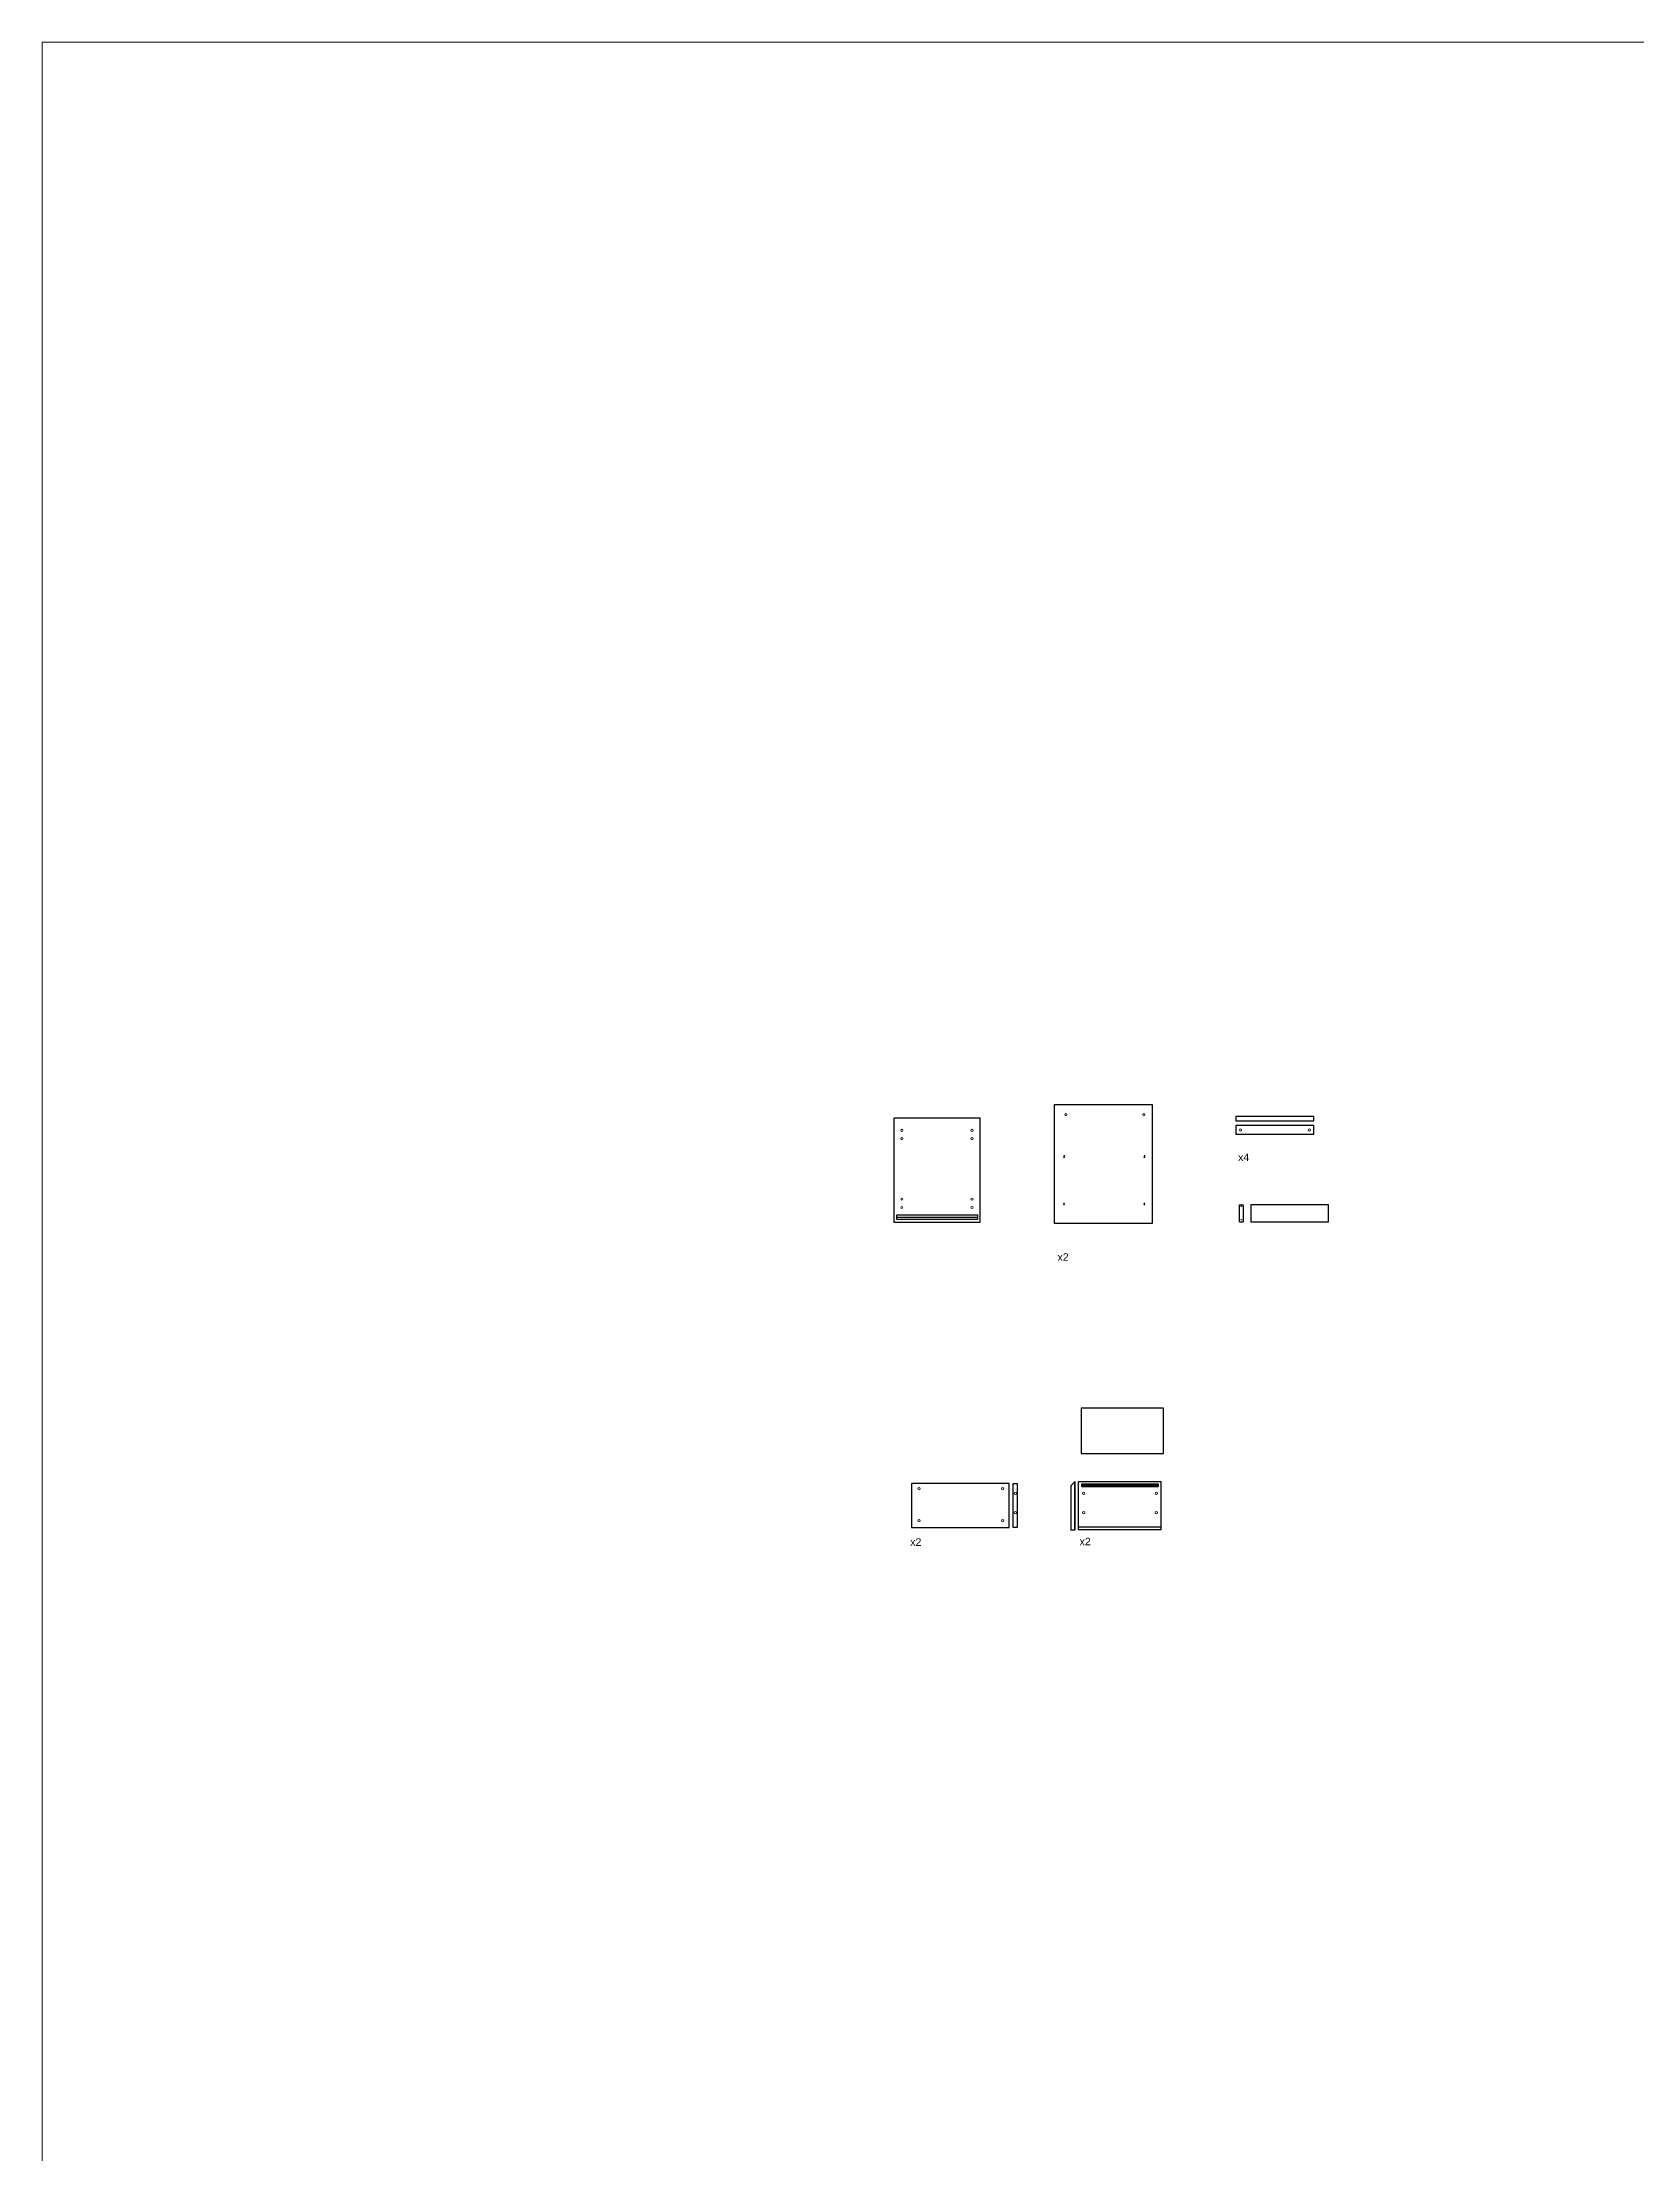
# Model space of a CAD drawing. Header units: millimetres. Extents: x -7060 to 18077, y -1 to 18752.
# Drawn here: x -7060 to 312, y 8989 to 18752 of the extents above; entities that cross this region are included whole.
import ezdxf

# ---------------------------------------------------------------- set-up
doc = ezdxf.new("R2010")
doc.units = ezdxf.units.MM
doc.header["$MEASUREMENT"] = 0
for name, color, linetype, lineweight in [('Arredi', 1, 'Continuous', 30), ('Dettagli', 210, 'Continuous', 5), ('quote', 2, 'Continuous', 9)]:
    doc.layers.add(name, color=color, linetype=linetype, lineweight=lineweight)
doc.layers.add('Testo', color=1, linetype='Continuous')
doc.styles.get("Standard").update_dxf_attribs({"font": 'Arial.ttf'})

msp = doc.modelspace()

# ---------------------------------------------------------------- linework, layer by layer
at = {"layer": 'Arredi'}
for p, q in [((-1540.9, 13785.6), (-1541.3, 13765.6)), ((-1541.3, 13765.6), (-1181.3, 13765.6)), ((-1181.3, 13785.6), (-1540.9, 13785.6)), ((-1181.3, 13765.6), (-1181.3, 13785.6)), ((-3108.2, 13319.8), (-2736.3, 13319.8)), ((-1525, 13298.4), (-1508.2, 13298.4)), ((-1471.9, 13298.4), (-1455.1, 13298.4)), ((-2304.3, 12077.6), (-2285.7, 12097.9)), ((-2304.3, 12077.6), (-2304.3, 11873.1)), ((-2252.6, 12080.5), (-1900.9, 12080.5)), ((-2285.7, 11873.1), (-2304.3, 11873.1)), ((-2269.3, 11888.4), (-1887.9, 11888.4))]:
    msp.add_line(p, q, dxfattribs=at)
for points in [[(-2722.8, 13777.2), (-3122.8, 13777.2), (-3122.8, 13297.2), (-2722.8, 13297.2)], [(-2379.3, 13840.5), (-1927.9, 13840.5), (-1927.9, 13290.5), (-2379.3, 13290.5)], [(-1181.3, 13743.9), (-1541.3, 13743.9), (-1541.3, 13703.4), (-1181.3, 13703.4)], [(-1112.4, 13377.2), (-1471.9, 13377.2), (-1471.9, 13298.4), (-1112.4, 13298.4)], [(-3109.2, 13329.7), (-2735.2, 13329.7), (-2735.2, 13308.2), (-3109.2, 13308.2)], [(-1875.5, 12436.2), (-2256.9, 12436.2), (-2256.9, 12226.5), (-1875.5, 12226.5)], [(-2589.9, 12088.8), (-3041.2, 12088.8), (-3041.2, 11884.3), (-2589.9, 11884.3)], [(-2552.2, 11884.3), (-2570.8, 11884.3), (-2570.8, 12088.8), (-2552.2, 12088.8)], [(-2269.3, 12098), (-1887.9, 12098), (-1887.9, 11873.3), (-2269.3, 11873.3)], [(-2252.7, 12086.5), (-1900.9, 12086.5), (-1900.9, 12073.2), (-2252.7, 12073.2)]]:
    msp.add_lwpolyline(points, close=True, dxfattribs=at)
for points in [[(-1525, 13298.4), (-1525, 13377.3), (-1508.2, 13377.3), (-1508.2, 13298.4)], [(-2285.7, 11873.1), (-2285.7, 12097.9)], [(-2285.7, 12097.9), (-2285.7, 11873.1)]]:
    msp.add_lwpolyline(points, dxfattribs=at)
for centre, radius in [((-2335.2, 13603.1), 1), ((-2335.2, 13596.8), 1), ((-1963.9, 13603.1), 1), ((-1963.9, 13596.8), 1), ((-2336.4, 13383.7), 1), ((-2336.4, 13377.5), 1), ((-1963.9, 13383.7), 1), ((-1963.9, 13377.5), 1), ((-1516.6, 13369.2), 1.01), ((-1516.6, 13307.8), 1.01)]:
    msp.add_circle(centre, radius, dxfattribs=at)
at = {"layer": 'Dettagli'}
for centre in [(-2327.3, 13793.3), (-1966.9, 13793.3), (-3085.5, 13720.4), (-3085.5, 13682.1), (-2761.5, 13720.4), (-2761.5, 13682.1), (-1519.9, 13722.8), (-1201.2, 13722.8), (-3085.5, 13402.7), (-2761.5, 13402.7), (-3085.5, 13364.3), (-2761.5, 13364.3), (-3005.9, 12064.2), (-2619.1, 12064.2), (-2560.6, 12042.8), (-2245.2, 12042.8), (-1909, 12042.8), (-3005.9, 11916.3), (-2619.1, 11916.3), (-2560.6, 11953.8), (-2245.2, 11953.8), (-1909, 11953.8)]:
    msp.add_circle(centre, 5.28, dxfattribs=at)
at = {"layer": 'quote', "color": 0}
msp.add_lwpolyline([(18077, 4525.3), (-7059.6, 4525.3), (-7059.6, 18751.7), (18077, 18751.7)], close=True, dxfattribs=at)

# ---------------------------------------------------------------- texts
at = {"layer": 'Testo', "char_height": 35, "attachment_point": 1}
for s, insert in [('x4', (-1531.1, 13613.9)), ('x2', (-2365.9, 13152.7)), ('x2', (-3046.7, 11834.8)), ('x2', (-2263.6, 11837.5))]:
    msp.add_mtext_dynamic_manual_height_columns(s, width=211.5, gutter_width=175, heights=[0], dxfattribs=dict(at, insert=insert))

doc.saveas('drawing.dxf')
